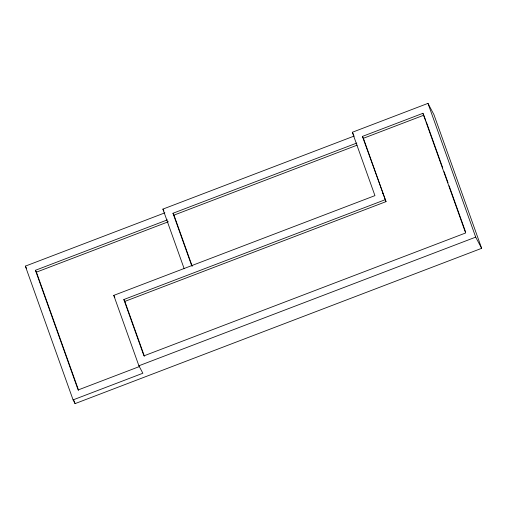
<?xml version="1.0" encoding="UTF-8"?>
<svg xmlns="http://www.w3.org/2000/svg" width="507" height="507" viewBox="0 0 507 507"><rect width="100%" height="100%" fill="white"/><g stroke="black" fill="none" stroke-linecap="round" stroke-linejoin="round"><path stroke-width="0.76" d="M73.09 399.89L142.86 373.241L138.899 365.781L113.771 295.385L374.946 195.626L352.327 132.27L427.959 103.377L433.91 114.569L481.65 248.322L75.074 403.623L73.09 399.89L25.35 266.137L164.889 212.839M184.187 268.742L162.905 209.112L354.311 135.996M385.022 199.777L123.841 299.536L124.836 301.405L386.011 201.64L362.404 136.421L422.908 113.308L425.76 120.374M362.404 136.421L363.399 138.284L423.896 115.171M191.76 265.871L172.982 213.263L356.827 143.037M172.982 213.263L173.971 215.126L357.08 145.186M139.615 366.479L78.141 389.965L35.427 270.288L167.399 219.88M35.427 270.288L36.415 272.151L168.394 221.743M138.899 365.781L475.699 237.13L481.65 248.322M352.327 132.27L353.652 134.754M382.506 192.736L383.495 194.599M162.905 209.112L163.894 210.975M113.771 295.385L114.829 297.387M25.35 266.137L26.675 268.628M427.959 103.377L475.699 237.13M426.286 121.864L442.738 167.95M444.062 171.664L448.042 182.812M449.107 185.79L465.553 231.87M422.908 113.308L465.629 232.979L143.944 355.857L123.841 299.536M363.399 138.284L386.011 201.64M173.971 215.126L192.223 266.257M124.836 301.405L144.406 356.237M36.415 272.151L78.604 390.339M74.016 400.65L75.074 403.623"/></g></svg>
